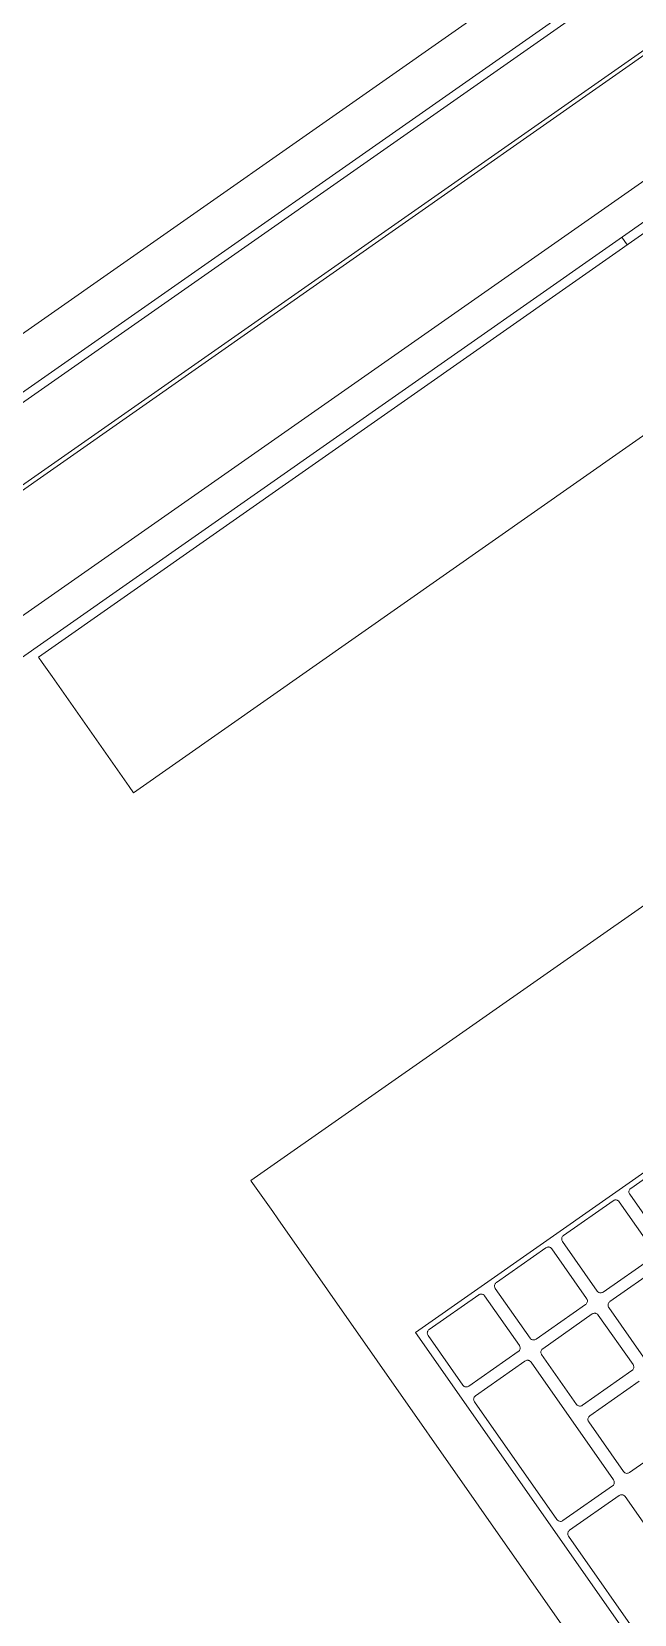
# Model space of a CAD drawing. Header units: inches. Extents: x 1 to 4637, y -664 to 702.
# Drawn here: x 1361.31 to 1366.81, y -561.12 to -546.7 of the extents above; entities that cross this region are included whole.
import ezdxf

# ---------------------------------------------------------------- set-up
doc = ezdxf.new("R2010")
doc.units = ezdxf.units.IN
doc.header["$MEASUREMENT"] = 0
doc.layers.add('I-FURN', color=30, linetype='Continuous', lineweight=9)

# ---------------------------------------------------------------- blocks, each defined once
blk = doc.blocks.new('Desk - Group 3 - Typical-V18-New Construction - Tel_Data_Elec Plan')
at = {"layer": 'I-FURN'}
for p, q in [((24.833, 26.304), (4.434, 12.02)), ((25.398, 26.165), (4.371, 11.441)), ((25.443, 26.101), (4.415, 11.378)), ((25.443, 26.101), (4.415, 11.378)), ((25.796, 25.597), (4.768, 10.874)), ((5.215, 11.14), (25.392, 25.269)), ((5.504, 9.823), (26.531, 24.547)), ((5.504, 9.823), (26.531, 24.547)), ((5.753, 10.372), (25.93, 24.501)), ((22.542, 21.649), (9.591, 12.581)), ((10.456, 11.345), (23.407, 20.414)), ((26.363, 18.197), (11.528, 7.809)), ((14.959, 16.339), (14.91, 16.409)), ((9.625, 12.532), (9.591, 12.581)), ((9.715, 12.404), (9.625, 12.532)), ((9.778, 12.313), (9.715, 12.404)), ((10.418, 11.4), (9.778, 12.313)), ((10.456, 11.345), (10.418, 11.4)), ((13.027, 6.425), (15.51, 8.163)), ((14.99, 7.738), (15.442, 8.054)), ((11.531, 7.805), (11.528, 7.809)), ((11.726, 7.527), (11.531, 7.805)), ((15.297, 7.231), (14.981, 7.684)), ((11.774, 7.459), (11.726, 7.527)), ((14.378, 7.309), (14.829, 7.625)), ((14.884, 7.616), (15.201, 7.164)), ((14.907, 2.984), (11.774, 7.459)), ((14.685, 6.802), (14.368, 7.254)), ((13.765, 6.88), (14.216, 7.196)), ((14.271, 7.187), (14.588, 6.735)), ((15.191, 7.109), (14.739, 6.793)), ((14.8, 6.706), (15.252, 7.022)), ((14.072, 6.373), (13.755, 6.825)), ((13.152, 6.451), (13.604, 6.767)), ((13.658, 6.758), (13.975, 6.305)), ((14.578, 6.68), (14.127, 6.364)), ((15.107, 6.198), (14.791, 6.651)), ((14.188, 6.276), (14.639, 6.593)), ((14.694, 6.583), (15.011, 6.131)), ((15.172, 3.361), (13.027, 6.425)), ((13.459, 5.944), (13.142, 6.396)), ((13.965, 6.251), (13.514, 5.934)), ((14.495, 5.769), (14.178, 6.222)), ((13.575, 5.847), (14.026, 6.164)), ((14.081, 6.154), (14.833, 5.08)), ((15.001, 6.076), (14.549, 5.76)), ((14.617, 5.664), (15.068, 5.98)), ((14.317, 4.719), (13.565, 5.793)), ((14.924, 5.157), (14.607, 5.609)), ((15.43, 5.463), (14.979, 5.147)), ((14.824, 5.025), (14.372, 4.709)), ((14.433, 4.622), (14.885, 4.938)), ((14.939, 4.928), (15.691, 3.854)), ((15.175, 3.493), (14.423, 4.567))]:
    blk.add_line(p, q, dxfattribs=at)
for points in [[(14.981, 7.684), (14.978, 7.687), (14.975, 7.694), (14.973, 7.707), (14.975, 7.719), (14.981, 7.73), (14.987, 7.736), (14.99, 7.738)], [(14.368, 7.254), (14.366, 7.258), (14.362, 7.265), (14.36, 7.277), (14.362, 7.29), (14.368, 7.301), (14.374, 7.307), (14.378, 7.309)], [(13.755, 6.825), (13.753, 6.829), (13.749, 6.836), (13.747, 6.848), (13.75, 6.861), (13.755, 6.872), (13.761, 6.878), (13.765, 6.88)], [(14.588, 6.735), (14.59, 6.731), (14.594, 6.724), (14.596, 6.711), (14.594, 6.699), (14.588, 6.688), (14.582, 6.682), (14.578, 6.68)], [(14.791, 6.651), (14.788, 6.654), (14.785, 6.661), (14.783, 6.674), (14.785, 6.686), (14.791, 6.697), (14.797, 6.703), (14.8, 6.706)], [(13.142, 6.396), (13.14, 6.4), (13.137, 6.407), (13.135, 6.419), (13.137, 6.432), (13.143, 6.443), (13.149, 6.449), (13.152, 6.451)], [(13.975, 6.305), (13.977, 6.302), (13.981, 6.295), (13.983, 6.282), (13.981, 6.27), (13.975, 6.259), (13.969, 6.253), (13.965, 6.251)], [(14.178, 6.222), (14.176, 6.225), (14.172, 6.232), (14.17, 6.245), (14.172, 6.257), (14.178, 6.268), (14.184, 6.274), (14.188, 6.276)], [(15.011, 6.131), (15.013, 6.127), (15.017, 6.12), (15.018, 6.108), (15.016, 6.095), (15.01, 6.084), (15.004, 6.078), (15.001, 6.076)], [(13.565, 5.793), (13.563, 5.796), (13.559, 5.803), (13.557, 5.816), (13.56, 5.828), (13.565, 5.839), (13.572, 5.845), (13.575, 5.847)], [(14.607, 5.609), (14.605, 5.612), (14.601, 5.62), (14.599, 5.632), (14.601, 5.644), (14.607, 5.655), (14.613, 5.661), (14.617, 5.664)], [(14.833, 5.08), (14.836, 5.077), (14.839, 5.069), (14.841, 5.057), (14.839, 5.044), (14.833, 5.033), (14.827, 5.027), (14.824, 5.025)], [(14.423, 4.567), (14.421, 4.57), (14.417, 4.578), (14.416, 4.59), (14.418, 4.603), (14.424, 4.614), (14.43, 4.62), (14.433, 4.622)]]:
    blk.add_open_spline(points, degree=3, dxfattribs=at)
for points, knots in [([(14.829, 7.625), (14.833, 7.628), (14.84, 7.632), (14.852, 7.633), (14.862, 7.632), (14.873, 7.627), (14.88, 7.621), (14.884, 7.616)], [0, 0, 0, 0, 0.2, 0.4, 0.55, 0.7, 1, 1, 1, 1]), ([(14.216, 7.196), (14.22, 7.199), (14.227, 7.202), (14.239, 7.204), (14.249, 7.203), (14.261, 7.198), (14.268, 7.192), (14.271, 7.187)], [0, 0, 0, 0, 0.2, 0.4, 0.55, 0.7, 1, 1, 1, 1]), ([(14.739, 6.793), (14.736, 6.79), (14.728, 6.787), (14.717, 6.785), (14.707, 6.786), (14.695, 6.791), (14.688, 6.797), (14.685, 6.802)], [0, 0, 0, 0, 0.2, 0.4, 0.55, 0.7, 1, 1, 1, 1]), ([(13.604, 6.767), (13.607, 6.77), (13.615, 6.773), (13.626, 6.775), (13.636, 6.773), (13.648, 6.769), (13.655, 6.763), (13.658, 6.758)], [0, 0, 0, 0, 0.2, 0.4, 0.55, 0.7, 1, 1, 1, 1]), ([(14.639, 6.593), (14.643, 6.595), (14.65, 6.599), (14.662, 6.6), (14.672, 6.599), (14.683, 6.594), (14.691, 6.588), (14.694, 6.583)], [0, 0, 0, 0, 0.2, 0.4, 0.55, 0.7, 1, 1, 1, 1]), ([(14.127, 6.364), (14.123, 6.361), (14.116, 6.357), (14.104, 6.356), (14.094, 6.357), (14.082, 6.362), (14.075, 6.368), (14.072, 6.373)], [0, 0, 0, 0, 0.2, 0.4, 0.55, 0.7, 1, 1, 1, 1]), ([(14.026, 6.164), (14.03, 6.166), (14.037, 6.17), (14.049, 6.171), (14.059, 6.17), (14.071, 6.165), (14.078, 6.159), (14.081, 6.154)], [0, 0, 0, 0, 0.2, 0.4, 0.55, 0.7, 1, 1, 1, 1]), ([(13.514, 5.934), (13.511, 5.932), (13.503, 5.928), (13.492, 5.927), (13.481, 5.928), (13.47, 5.933), (13.463, 5.939), (13.459, 5.944)], [0, 0, 0, 0, 0.2, 0.4, 0.55, 0.7, 1, 1, 1, 1]), ([(14.549, 5.76), (14.546, 5.757), (14.539, 5.754), (14.527, 5.752), (14.517, 5.754), (14.505, 5.758), (14.498, 5.764), (14.495, 5.769)], [0, 0, 0, 0, 0.2, 0.4, 0.55, 0.7, 1, 1, 1, 1]), ([(14.979, 5.147), (14.975, 5.145), (14.968, 5.141), (14.953, 5.139), (14.937, 5.143), (14.927, 5.152), (14.924, 5.157)], [0, 0, 0, 0, 0.2, 0.4, 0.7, 1, 1, 1, 1]), ([(14.885, 4.938), (14.888, 4.94), (14.895, 4.944), (14.91, 4.946), (14.926, 4.942), (14.936, 4.933), (14.939, 4.928)], [0, 0, 0, 0, 0.2, 0.4, 0.7, 1, 1, 1, 1]), ([(14.372, 4.709), (14.369, 4.707), (14.361, 4.703), (14.347, 4.701), (14.33, 4.705), (14.321, 4.714), (14.317, 4.719)], [0, 0, 0, 0, 0.2, 0.4, 0.7, 1, 1, 1, 1])]:
    blk.add_open_spline(points, degree=3, knots=knots, dxfattribs=at)

msp = doc.modelspace()

# ---------------------------------------------------------------- block references
at = {"layer": 'I-FURN'}
msp.add_blockref('Desk - Group 3 - Typical-V18-New Construction - Tel_Data_Elec Plan', (1351.786, -564.978), dxfattribs=at)

doc.saveas('drawing.dxf')
